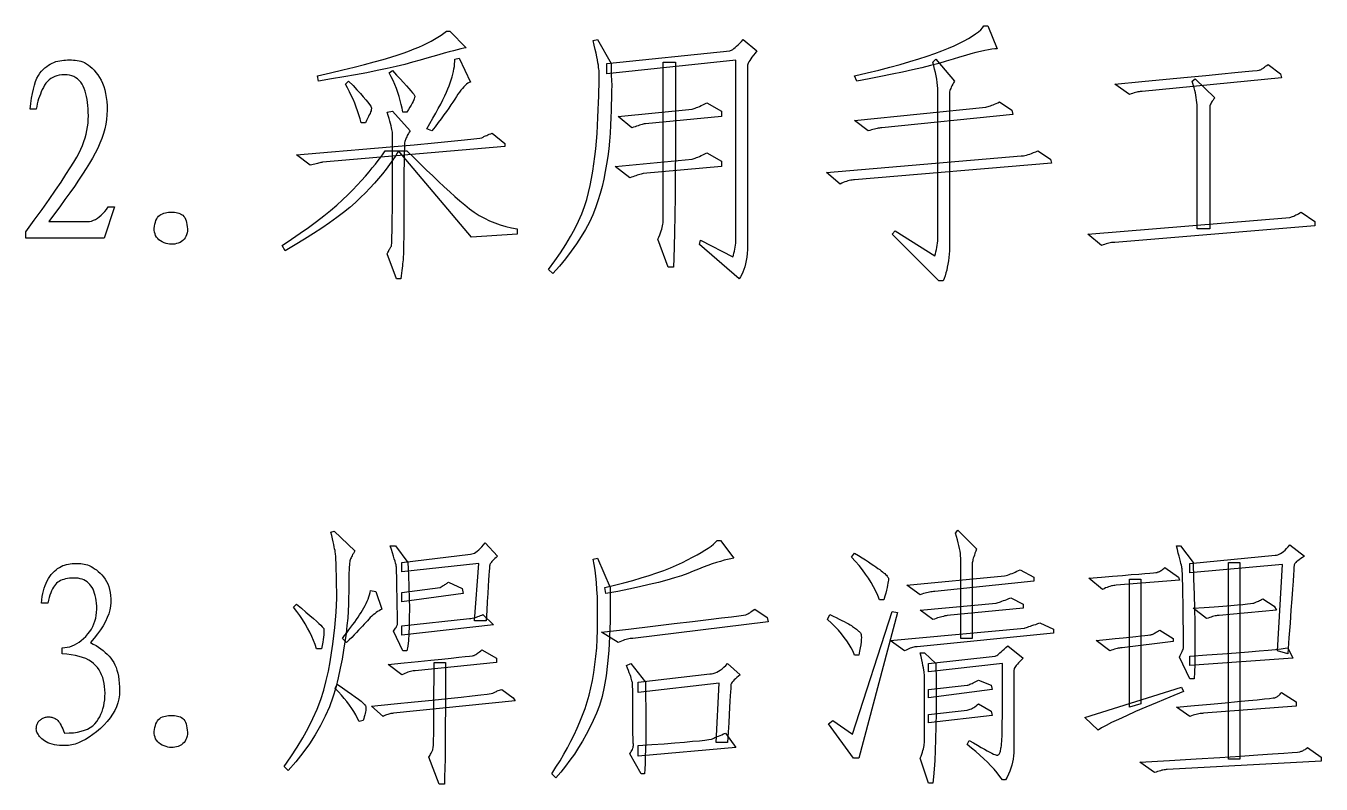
# Model space of a CAD drawing. Extents: x 0 to 420, y 0 to 297.
# Drawn here: x 239.01 to 260.88, y 119.29 to 132.1 of the extents above; entities that cross this region are included whole.
import ezdxf

# ---------------------------------------------------------------- set-up
doc = ezdxf.new("R2010")
doc.units = 0

msp = doc.modelspace()

# ---------------------------------------------------------------- linework, layer by layer
at = {"color": 7, "lineweight": 25}
for points in [[(254.585, 131.718), (254.683, 131.761), (254.772, 131.803), (254.853, 131.844), (254.926, 131.884), (254.99, 131.922), (255.045, 131.96), (255.092, 131.996), (255.131, 132.03), (255.161, 132.064), (255.183, 132.096), (255.253, 132.096), (255.412, 131.709), (255.369, 131.708), (255.32, 131.702), (255.263, 131.693), (255.199, 131.681), (255.128, 131.665), (255.05, 131.646), (254.964, 131.623), (254.872, 131.597), (254.772, 131.567), (254.665, 131.533), (254.549, 131.498), (254.422, 131.462), (254.286, 131.426), (254.139, 131.39), (253.981, 131.353), (253.813, 131.316), (253.635, 131.279), (253.447, 131.241), (253.248, 131.203), (253.039, 131.164), (253.003, 131.252), (253.212, 131.301), (253.41, 131.35), (253.596, 131.398), (253.771, 131.445), (253.935, 131.492), (254.088, 131.538), (254.229, 131.584), (254.359, 131.629), (254.478, 131.674)], [(246.447, 131.727), (246.404, 131.718), (246.354, 131.707), (246.295, 131.693), (246.229, 131.676), (246.155, 131.657), (246.072, 131.634), (245.982, 131.609), (245.884, 131.581), (245.778, 131.55), (245.665, 131.516), (245.541, 131.481), (245.408, 131.446), (245.263, 131.41), (245.108, 131.375), (244.942, 131.34), (244.765, 131.305), (244.577, 131.27), (244.379, 131.235), (244.17, 131.199), (243.951, 131.164), (243.933, 131.252), (244.154, 131.304), (244.361, 131.353), (244.553, 131.401), (244.73, 131.446), (244.893, 131.49), (245.042, 131.531), (245.175, 131.57), (245.294, 131.607), (245.399, 131.641), (245.489, 131.674), (245.569, 131.706), (245.646, 131.738), (245.718, 131.771), (245.787, 131.803), (245.851, 131.837), (245.912, 131.87), (245.968, 131.904), (246.02, 131.938), (246.069, 131.973), (246.113, 132.008), (246.166, 132.008)], [(248.899, 131.173), (248.9, 131.151), (248.901, 131.118), (248.901, 131.072), (248.9, 131.014), (248.899, 130.945), (248.897, 130.863), (248.894, 130.77), (248.89, 130.664), (248.886, 130.547), (248.881, 130.417), (248.874, 130.283), (248.864, 130.15), (248.851, 130.018), (248.835, 129.889), (248.815, 129.76), (248.793, 129.634), (248.767, 129.509), (248.738, 129.385), (248.706, 129.263), (248.67, 129.143), (248.63, 129.023), (248.581, 128.902), (248.524, 128.781), (248.459, 128.659), (248.387, 128.536), (248.307, 128.413), (248.218, 128.289), (248.122, 128.164), (248.018, 128.039), (247.906, 127.912), (247.835, 127.983), (247.94, 128.125), (248.037, 128.265), (248.125, 128.402), (248.205, 128.537), (248.277, 128.668), (248.341, 128.797), (248.396, 128.923), (248.443, 129.046), (248.482, 129.166), (248.512, 129.283), (248.538, 129.401), (248.561, 129.52), (248.582, 129.641), (248.601, 129.764), (248.618, 129.89), (248.632, 130.018), (248.645, 130.147), (248.656, 130.279), (248.664, 130.413), (248.67, 130.549), (248.675, 130.68), (248.68, 130.8), (248.683, 130.908), (248.686, 131.005), (248.688, 131.09), (248.689, 131.163), (248.69, 131.225), (248.69, 131.275), (248.689, 131.313), (248.688, 131.34), (248.685, 131.364), (248.681, 131.394), (248.676, 131.43), (248.668, 131.472), (248.659, 131.52), (248.649, 131.574), (248.637, 131.634), (248.623, 131.7), (248.608, 131.772), (248.591, 131.85), (248.662, 131.867), (248.89, 131.463), (248.89, 131.422), (248.89, 131.384), (248.891, 131.348), (248.892, 131.316), (248.892, 131.285), (248.893, 131.258), (248.894, 131.232), (248.896, 131.21), (248.897, 131.19)], [(250.947, 128.194), (250.957, 128.225), (250.966, 128.258), (250.974, 128.29), (250.981, 128.323), (250.986, 128.356), (250.991, 128.39), (250.995, 128.424), (250.997, 128.458), (250.999, 128.493), (251, 128.528), (251, 131.516), (248.82, 131.287), (248.82, 131.463), (250.894, 131.674), (250.909, 131.679), (250.926, 131.687), (250.944, 131.699), (250.964, 131.713), (250.986, 131.731), (251.01, 131.752), (251.036, 131.776), (251.063, 131.803), (251.092, 131.834), (251.123, 131.867), (251.351, 131.674), (251.321, 131.637), (251.294, 131.602), (251.27, 131.57), (251.25, 131.541), (251.232, 131.514), (251.218, 131.49), (251.207, 131.468), (251.199, 131.449), (251.194, 131.433), (251.193, 131.419), (251.193, 131.377), (251.193, 131.275), (251.193, 131.114), (251.193, 130.893), (251.193, 130.613), (251.193, 130.273), (251.193, 129.873), (251.193, 129.414), (251.193, 128.895), (251.193, 128.317), (251.188, 128.252), (251.182, 128.19), (251.173, 128.132), (251.162, 128.078), (251.149, 128.027), (251.134, 127.979), (251.117, 127.935), (251.097, 127.895), (251.076, 127.858), (251.052, 127.824), (250.384, 128.405), (250.402, 128.475)], [(239.398, 128.791), (240.083, 128.791), (240.118, 128.8), (240.152, 128.812), (240.186, 128.828), (240.218, 128.848), (240.25, 128.87), (240.282, 128.897), (240.312, 128.927), (240.342, 128.96), (240.371, 128.997), (240.4, 129.037), (240.505, 129.037), (240.33, 128.51), (239.011, 128.51), (239.011, 128.616), (239.153, 128.812), (239.283, 128.995), (239.402, 129.164), (239.509, 129.319), (239.604, 129.459), (239.688, 129.586), (239.761, 129.698), (239.821, 129.797), (239.87, 129.881), (239.908, 129.951), (239.938, 130.015), (239.965, 130.078), (239.988, 130.141), (240.009, 130.203), (240.026, 130.266), (240.041, 130.328), (240.052, 130.39), (240.06, 130.452), (240.064, 130.514), (240.066, 130.575), (240.065, 130.636), (240.062, 130.694), (240.058, 130.75), (240.052, 130.803), (240.044, 130.855), (240.034, 130.903), (240.023, 130.95), (240.01, 130.995), (239.995, 131.037), (239.978, 131.076), (239.959, 131.113), (239.937, 131.146), (239.913, 131.175), (239.885, 131.2), (239.855, 131.221), (239.822, 131.239), (239.786, 131.252), (239.747, 131.262), (239.706, 131.268), (239.662, 131.27), (239.617, 131.268), (239.575, 131.263), (239.536, 131.254), (239.498, 131.242), (239.464, 131.226), (239.432, 131.207), (239.402, 131.184), (239.375, 131.157), (239.35, 131.127), (239.328, 131.094), (239.307, 131.058), (239.288, 131.022), (239.271, 130.984), (239.255, 130.945), (239.24, 130.905), (239.226, 130.864), (239.214, 130.822), (239.204, 130.779), (239.195, 130.735), (239.187, 130.69), (239.082, 130.69), (239.093, 130.785), (239.106, 130.873), (239.121, 130.954), (239.138, 131.029), (239.156, 131.096), (239.176, 131.157), (239.198, 131.211), (239.222, 131.258), (239.248, 131.298), (239.275, 131.331), (239.303, 131.36), (239.332, 131.386), (239.362, 131.41), (239.392, 131.431), (239.422, 131.45), (239.453, 131.466), (239.485, 131.48), (239.517, 131.492), (239.549, 131.501), (239.583, 131.507), (239.616, 131.512), (239.649, 131.516), (239.682, 131.518), (239.715, 131.52), (239.747, 131.52), (239.78, 131.52), (239.812, 131.518), (239.844, 131.516), (239.876, 131.512), (239.908, 131.507), (239.939, 131.5), (239.971, 131.489), (240.003, 131.475), (240.034, 131.456), (240.066, 131.435), (240.098, 131.409), (240.129, 131.38), (240.161, 131.347), (240.192, 131.31), (240.224, 131.27), (240.254, 131.226), (240.281, 131.178), (240.305, 131.127), (240.325, 131.073), (240.343, 131.015), (240.357, 130.953), (240.368, 130.888), (240.376, 130.82), (240.381, 130.748), (240.382, 130.672), (240.38, 130.594), (240.372, 130.516), (240.36, 130.437), (240.343, 130.357), (240.321, 130.277), (240.294, 130.195), (240.262, 130.114), (240.225, 130.031), (240.183, 129.948), (240.136, 129.864), (240.085, 129.777), (240.028, 129.686), (239.966, 129.59), (239.9, 129.489), (239.829, 129.385), (239.752, 129.275), (239.671, 129.161), (239.585, 129.042), (239.494, 128.919)], [(246.28, 130.901), (246.252, 130.857), (246.221, 130.81), (246.187, 130.76), (246.15, 130.707), (246.111, 130.65), (246.068, 130.591), (246.022, 130.528), (245.973, 130.462), (245.921, 130.393), (245.867, 130.321), (245.779, 130.356), (245.833, 130.448), (245.884, 130.537), (245.931, 130.621), (245.974, 130.7), (246.014, 130.775), (246.05, 130.846), (246.082, 130.913), (246.111, 130.974), (246.136, 131.032), (246.157, 131.085), (246.175, 131.136), (246.192, 131.185), (246.206, 131.233), (246.219, 131.279), (246.229, 131.325), (246.238, 131.369), (246.245, 131.412), (246.25, 131.454), (246.252, 131.494), (246.253, 131.533), (246.324, 131.551), (246.517, 131.147), (246.496, 131.138), (246.474, 131.126), (246.451, 131.11), (246.428, 131.091), (246.405, 131.068), (246.381, 131.041), (246.357, 131.011), (246.331, 130.978), (246.306, 130.941)], [(249.98, 131.481), (249.98, 130.943), (249.979, 130.448), (249.977, 129.995), (249.974, 129.585), (249.971, 129.218), (249.967, 128.893), (249.963, 128.61), (249.957, 128.37), (249.952, 128.173), (249.945, 128.018), (249.857, 128.018), (249.681, 128.492), (249.698, 128.53), (249.713, 128.566), (249.726, 128.601), (249.737, 128.633), (249.747, 128.664), (249.755, 128.693), (249.761, 128.72), (249.766, 128.746), (249.768, 128.769), (249.769, 128.791), (249.769, 128.837), (249.769, 128.933), (249.769, 129.078), (249.769, 129.272), (249.769, 129.516), (249.769, 129.81), (249.769, 130.153), (249.769, 130.546), (249.769, 130.989), (249.769, 131.481)], [(254.357, 128.211), (254.367, 128.247), (254.376, 128.282), (254.384, 128.318), (254.391, 128.355), (254.396, 128.391), (254.401, 128.428), (254.405, 128.466), (254.408, 128.504), (254.409, 128.542), (254.41, 128.58), (254.41, 130.936), (254.409, 130.986), (254.406, 131.036), (254.402, 131.088), (254.396, 131.141), (254.388, 131.195), (254.378, 131.25), (254.367, 131.306), (254.353, 131.363), (254.338, 131.422), (254.322, 131.481), (254.375, 131.533), (254.691, 131.164), (254.674, 131.137), (254.659, 131.111), (254.646, 131.086), (254.635, 131.063), (254.625, 131.041), (254.617, 131.021), (254.611, 131.002), (254.607, 130.984), (254.604, 130.968), (254.603, 130.953), (254.603, 130.914), (254.603, 130.825), (254.603, 130.685), (254.603, 130.495), (254.603, 130.255), (254.603, 129.964), (254.603, 129.623), (254.603, 129.232), (254.603, 128.791), (254.603, 128.299), (254.599, 128.24), (254.593, 128.183), (254.586, 128.128), (254.578, 128.074), (254.568, 128.022), (254.557, 127.972), (254.544, 127.924), (254.53, 127.877), (254.514, 127.832), (254.498, 127.789), (254.427, 127.789), (253.636, 128.58), (253.689, 128.633)], [(257.398, 131.112), (257.853, 131.155), (258.26, 131.194), (258.621, 131.229), (258.935, 131.259), (259.202, 131.285), (259.422, 131.307), (259.595, 131.324), (259.721, 131.337), (259.8, 131.345), (259.833, 131.349), (259.842, 131.351), (259.853, 131.356), (259.864, 131.361), (259.878, 131.369), (259.892, 131.377), (259.907, 131.388), (259.924, 131.4), (259.942, 131.414), (259.961, 131.429), (259.982, 131.446), (260.193, 131.287), (260.21, 131.217), (257.855, 130.989), (257.84, 130.988), (257.824, 130.986), (257.806, 130.984), (257.787, 130.98), (257.767, 130.975), (257.745, 130.97), (257.722, 130.963), (257.697, 130.955), (257.671, 130.946), (257.644, 130.936)], [(245.445, 130.637), (245.375, 130.637), (245.363, 130.704), (245.348, 130.771), (245.332, 130.837), (245.313, 130.904), (245.291, 130.971), (245.267, 131.038), (245.24, 131.105), (245.211, 131.171), (245.18, 131.238), (245.146, 131.305), (245.199, 131.34), (245.269, 131.266), (245.332, 131.199), (245.388, 131.139), (245.436, 131.086), (245.478, 131.039), (245.512, 130.999), (245.539, 130.967), (245.559, 130.941), (245.571, 130.922), (245.577, 130.909), (245.577, 130.899), (245.574, 130.884), (245.568, 130.866), (245.56, 130.845), (245.548, 130.819), (245.533, 130.79), (245.516, 130.757), (245.495, 130.721), (245.471, 130.681)], [(244.742, 130.461), (244.671, 130.461), (244.653, 130.528), (244.633, 130.594), (244.611, 130.66), (244.587, 130.726), (244.562, 130.791), (244.534, 130.856), (244.505, 130.92), (244.475, 130.984), (244.442, 131.048), (244.408, 131.112), (244.46, 131.164), (244.534, 131.087), (244.6, 131.017), (244.658, 130.953), (244.708, 130.897), (244.75, 130.848), (244.785, 130.806), (244.812, 130.771), (244.832, 130.742), (244.843, 130.721), (244.847, 130.707), (244.846, 130.695), (244.843, 130.681), (244.838, 130.663), (244.83, 130.643), (244.821, 130.619), (244.809, 130.593), (244.795, 130.565), (244.78, 130.533), (244.762, 130.498)], [(258.787, 128.668), (258.787, 130.76), (258.783, 130.802), (258.777, 130.844), (258.771, 130.885), (258.764, 130.926), (258.756, 130.967), (258.747, 131.007), (258.736, 131.047), (258.725, 131.086), (258.712, 131.125), (258.699, 131.164), (258.751, 131.199), (259.085, 130.883), (259.069, 130.863), (259.054, 130.843), (259.041, 130.825), (259.029, 130.807), (259.02, 130.791), (259.012, 130.776), (259.005, 130.761), (259.001, 130.748), (258.998, 130.736), (258.998, 130.725), (258.998, 130.695), (258.998, 130.626), (258.998, 130.518), (258.998, 130.371), (258.998, 130.184), (258.998, 129.959), (258.998, 129.695), (258.998, 129.392), (258.998, 129.05), (258.998, 128.668)], [(249.013, 130.567), (250.261, 130.69), (250.276, 130.694), (250.294, 130.7), (250.313, 130.707), (250.334, 130.715), (250.358, 130.725), (250.384, 130.736), (250.411, 130.749), (250.441, 130.763), (250.473, 130.778), (250.507, 130.795), (250.753, 130.655), (250.753, 130.567), (249.47, 130.444), (249.452, 130.44), (249.433, 130.435), (249.413, 130.43), (249.391, 130.424), (249.369, 130.417), (249.346, 130.41), (249.321, 130.402), (249.296, 130.393), (249.269, 130.384), (249.242, 130.373)], [(255.658, 130.672), (255.675, 130.602), (253.46, 130.373), (253.442, 130.373), (253.423, 130.371), (253.403, 130.369), (253.382, 130.365), (253.359, 130.36), (253.336, 130.354), (253.312, 130.347), (253.286, 130.34), (253.26, 130.331), (253.232, 130.321), (253.003, 130.496), (255.218, 130.725), (255.236, 130.729), (255.256, 130.734), (255.276, 130.74), (255.297, 130.747), (255.319, 130.756), (255.343, 130.765), (255.367, 130.775), (255.393, 130.787), (255.419, 130.799), (255.447, 130.813)], [(245.111, 128.246), (245.121, 128.267), (245.131, 128.285), (245.139, 128.303), (245.147, 128.318), (245.155, 128.332), (245.161, 128.344), (245.167, 128.355), (245.173, 128.364), (245.177, 128.372), (245.181, 128.378), (245.184, 128.392), (245.187, 128.424), (245.19, 128.473), (245.192, 128.54), (245.194, 128.624), (245.196, 128.726), (245.197, 128.846), (245.198, 128.983), (245.199, 129.138), (245.199, 129.31), (245.199, 129.483), (245.199, 129.639), (245.199, 129.778), (245.199, 129.9), (245.199, 130.006), (245.199, 130.096), (245.199, 130.168), (245.199, 130.224), (245.199, 130.263), (245.199, 130.285), (245.198, 130.302), (245.195, 130.322), (245.191, 130.347), (245.185, 130.375), (245.177, 130.408), (245.167, 130.446), (245.156, 130.487), (245.142, 130.533), (245.128, 130.583), (245.111, 130.637), (245.199, 130.655), (245.498, 130.321), (245.484, 130.3), (245.472, 130.28), (245.46, 130.26), (245.45, 130.242), (245.44, 130.224), (245.432, 130.207), (245.425, 130.19), (245.419, 130.174), (245.414, 130.159), (245.41, 130.145), (245.406, 130.123), (245.403, 130.085), (245.401, 130.031), (245.398, 129.961), (245.396, 129.875), (245.395, 129.773), (245.394, 129.654), (245.393, 129.52), (245.392, 129.37), (245.392, 129.204), (245.392, 129.038), (245.392, 128.886), (245.391, 128.749), (245.391, 128.626), (245.39, 128.519), (245.389, 128.426), (245.388, 128.348), (245.386, 128.285), (245.385, 128.236), (245.383, 128.202), (245.381, 128.175), (245.379, 128.145), (245.376, 128.113), (245.372, 128.079), (245.368, 128.042), (245.363, 128.003), (245.358, 127.962), (245.352, 127.918), (245.346, 127.873), (245.339, 127.824), (245.269, 127.824)], [(243.582, 129.916), (244.17, 129.967), (244.697, 130.012), (245.163, 130.053), (245.567, 130.089), (245.911, 130.121), (246.193, 130.147), (246.414, 130.169), (246.574, 130.186), (246.673, 130.199), (246.71, 130.206), (246.719, 130.212), (246.729, 130.218), (246.741, 130.225), (246.755, 130.232), (246.772, 130.239), (246.791, 130.247), (246.811, 130.256), (246.834, 130.265), (246.859, 130.275), (246.886, 130.285), (247.097, 130.11), (247.097, 130.057), (244.021, 129.793), (244.006, 129.79), (243.99, 129.786), (243.972, 129.781), (243.953, 129.776), (243.933, 129.771), (243.911, 129.766), (243.888, 129.76), (243.863, 129.754), (243.837, 129.747), (243.81, 129.741)], [(244.663, 129.196), (244.576, 129.114), (244.479, 129.03), (244.374, 128.945), (244.26, 128.858), (244.137, 128.769), (244.006, 128.679), (243.865, 128.587), (243.715, 128.492), (243.556, 128.397), (243.388, 128.299), (243.335, 128.387), (243.493, 128.491), (243.642, 128.593), (243.783, 128.693), (243.915, 128.791), (244.039, 128.886), (244.154, 128.979), (244.261, 129.069), (244.359, 129.158), (244.449, 129.244), (244.531, 129.327), (244.606, 129.408), (244.676, 129.486), (244.742, 129.56), (244.804, 129.631), (244.86, 129.699), (244.913, 129.763), (244.96, 129.824), (245.003, 129.881), (245.042, 129.936), (245.076, 129.987), (245.304, 129.987), (245.257, 129.909), (245.205, 129.831), (245.15, 129.753), (245.092, 129.674), (245.03, 129.595), (244.964, 129.516), (244.894, 129.437), (244.82, 129.357), (244.743, 129.276)], [(246.535, 128.528), (245.304, 129.987), (245.445, 129.987), (245.559, 129.873), (245.669, 129.764), (245.776, 129.661), (245.879, 129.562), (245.979, 129.468), (246.074, 129.379), (246.166, 129.295), (246.255, 129.216), (246.339, 129.142), (246.42, 129.073), (246.5, 129.008), (246.582, 128.949), (246.666, 128.896), (246.752, 128.848), (246.84, 128.804), (246.93, 128.767), (247.021, 128.734), (247.115, 128.707), (247.211, 128.685), (247.308, 128.668), (247.308, 128.58)], [(248.96, 129.723), (250.261, 129.846), (250.276, 129.85), (250.294, 129.856), (250.313, 129.863), (250.334, 129.871), (250.358, 129.881), (250.384, 129.892), (250.411, 129.905), (250.441, 129.919), (250.473, 129.935), (250.507, 129.951), (250.753, 129.811), (250.753, 129.723), (249.435, 129.6), (249.417, 129.596), (249.398, 129.591), (249.378, 129.586), (249.356, 129.58), (249.334, 129.574), (249.311, 129.566), (249.286, 129.558), (249.261, 129.549), (249.234, 129.54), (249.207, 129.53)], [(252.529, 129.617), (255.816, 129.899), (255.835, 129.9), (255.855, 129.902), (255.878, 129.907), (255.903, 129.913), (255.93, 129.921), (255.959, 129.93), (255.991, 129.942), (256.024, 129.955), (256.06, 129.97), (256.097, 129.987), (256.308, 129.846), (256.326, 129.776), (253.003, 129.494), (252.982, 129.494), (252.96, 129.492), (252.937, 129.488), (252.913, 129.483), (252.889, 129.477), (252.864, 129.469), (252.839, 129.46), (252.812, 129.449), (252.785, 129.437), (252.757, 129.424)], [(241.613, 128.44), (241.584, 128.427), (241.556, 128.418), (241.527, 128.411), (241.497, 128.407), (241.468, 128.407), (241.438, 128.409), (241.407, 128.415), (241.377, 128.423), (241.345, 128.434), (241.314, 128.449), (241.284, 128.465), (241.258, 128.484), (241.236, 128.505), (241.217, 128.529), (241.202, 128.554), (241.191, 128.581), (241.183, 128.611), (241.179, 128.643), (241.179, 128.676), (241.182, 128.712), (241.188, 128.748), (241.197, 128.78), (241.207, 128.809), (241.22, 128.836), (241.235, 128.859), (241.252, 128.88), (241.271, 128.897), (241.292, 128.912), (241.315, 128.923), (241.34, 128.932), (241.367, 128.938), (241.393, 128.943), (241.419, 128.947), (241.444, 128.949), (241.47, 128.949), (241.495, 128.949), (241.521, 128.947), (241.546, 128.943), (241.571, 128.938), (241.595, 128.932), (241.619, 128.923), (241.64, 128.912), (241.66, 128.897), (241.677, 128.878), (241.692, 128.857), (241.705, 128.833), (241.716, 128.805), (241.725, 128.774), (241.731, 128.74), (241.736, 128.703), (241.738, 128.666), (241.737, 128.631), (241.732, 128.598), (241.725, 128.568), (241.714, 128.541), (241.7, 128.516), (241.683, 128.493), (241.663, 128.473), (241.639, 128.455)], [(260.773, 128.721), (257.398, 128.44), (257.38, 128.439), (257.361, 128.438), (257.34, 128.435), (257.319, 128.431), (257.297, 128.427), (257.273, 128.421), (257.249, 128.414), (257.224, 128.406), (257.197, 128.397), (257.169, 128.387), (256.941, 128.58), (260.351, 128.862), (260.366, 128.866), (260.381, 128.871), (260.398, 128.877), (260.416, 128.884), (260.435, 128.892), (260.454, 128.902), (260.475, 128.912), (260.497, 128.923), (260.52, 128.936), (260.544, 128.949), (260.773, 128.791)], [(244.118, 121.197), (244.146, 121.354), (244.171, 121.506), (244.193, 121.654), (244.212, 121.796), (244.228, 121.933), (244.24, 122.065), (244.249, 122.191), (244.255, 122.313), (244.258, 122.43), (244.258, 122.541), (244.257, 122.646), (244.255, 122.741), (244.253, 122.826), (244.251, 122.903), (244.25, 122.97), (244.248, 123.028), (244.246, 123.076), (244.244, 123.115), (244.242, 123.145), (244.241, 123.165), (244.238, 123.183), (244.235, 123.206), (244.23, 123.233), (244.224, 123.264), (244.217, 123.299), (244.208, 123.339), (244.198, 123.384), (244.187, 123.433), (244.175, 123.486), (244.162, 123.543), (244.214, 123.561), (244.566, 123.227), (244.552, 123.206), (244.54, 123.186), (244.528, 123.166), (244.518, 123.147), (244.509, 123.128), (244.501, 123.11), (244.493, 123.092), (244.487, 123.075), (244.482, 123.058), (244.478, 123.042), (244.475, 123.022), (244.472, 122.993), (244.469, 122.954), (244.467, 122.907), (244.465, 122.851), (244.463, 122.786), (244.462, 122.712), (244.461, 122.629), (244.461, 122.537), (244.46, 122.436), (244.459, 122.327), (244.453, 122.213), (244.445, 122.093), (244.432, 121.966), (244.417, 121.834), (244.397, 121.695), (244.374, 121.551), (244.348, 121.401), (244.318, 121.245), (244.285, 121.082), (244.245, 120.918), (244.195, 120.755), (244.135, 120.595), (244.065, 120.435), (243.986, 120.278), (243.897, 120.123), (243.797, 119.969), (243.688, 119.817), (243.57, 119.666), (243.441, 119.518), (243.371, 119.588), (243.486, 119.75), (243.592, 119.911), (243.689, 120.073), (243.777, 120.234), (243.856, 120.395), (243.926, 120.555), (243.988, 120.716), (244.04, 120.876), (244.083, 121.037)], [(254.99, 121.75), (254.796, 121.75), (254.796, 123.069), (254.796, 123.105), (254.793, 123.143), (254.788, 123.184), (254.782, 123.226), (254.774, 123.271), (254.765, 123.318), (254.753, 123.366), (254.74, 123.417), (254.725, 123.47), (254.708, 123.526), (254.744, 123.578), (255.06, 123.262), (255.047, 123.225), (255.035, 123.19), (255.024, 123.159), (255.015, 123.13), (255.007, 123.104), (255.001, 123.081), (254.996, 123.06), (254.993, 123.043), (254.99, 123.028), (254.99, 123.016), (254.99, 122.994), (254.99, 122.948), (254.99, 122.88), (254.99, 122.788), (254.99, 122.673), (254.99, 122.535), (254.99, 122.374), (254.99, 122.189), (254.99, 121.981)], [(245.357, 123.033), (246.517, 123.174), (246.539, 123.176), (246.561, 123.182), (246.584, 123.192), (246.607, 123.205), (246.631, 123.222), (246.656, 123.244), (246.682, 123.269), (246.708, 123.298), (246.735, 123.331), (246.763, 123.367), (246.974, 123.139), (246.951, 123.118), (246.929, 123.099), (246.911, 123.081), (246.894, 123.064), (246.88, 123.049), (246.868, 123.035), (246.858, 123.021), (246.85, 123.01), (246.845, 122.999), (246.842, 122.99), (246.84, 122.972), (246.837, 122.938), (246.833, 122.886), (246.828, 122.818), (246.823, 122.732), (246.816, 122.63), (246.808, 122.51), (246.8, 122.374), (246.791, 122.22), (246.781, 122.049), (246.587, 122.049), (246.658, 123.016), (245.357, 122.875)], [(250.964, 123.104), (250.913, 123.095), (250.858, 123.084), (250.799, 123.069), (250.737, 123.052), (250.67, 123.031), (250.599, 123.008), (250.525, 122.981), (250.447, 122.952), (250.365, 122.919), (250.279, 122.884), (250.185, 122.847), (250.079, 122.81), (249.961, 122.773), (249.832, 122.735), (249.69, 122.697), (249.536, 122.659), (249.371, 122.621), (249.193, 122.583), (249.004, 122.545), (248.802, 122.506), (248.785, 122.612), (248.95, 122.651), (249.107, 122.69), (249.257, 122.731), (249.399, 122.772), (249.534, 122.814), (249.661, 122.856), (249.781, 122.9), (249.893, 122.943), (249.997, 122.988), (250.094, 123.033), (250.184, 123.078), (250.267, 123.121), (250.343, 123.163), (250.412, 123.202), (250.474, 123.24), (250.53, 123.276), (250.578, 123.31), (250.62, 123.343), (250.655, 123.374), (250.683, 123.403), (250.736, 123.403)], [(260.597, 123.139), (260.564, 123.118), (260.534, 123.099), (260.508, 123.08), (260.485, 123.063), (260.465, 123.047), (260.45, 123.031), (260.437, 123.017), (260.428, 123.004), (260.423, 122.992), (260.421, 122.981), (260.42, 122.956), (260.417, 122.904), (260.412, 122.824), (260.405, 122.716), (260.395, 122.581), (260.383, 122.418), (260.37, 122.226), (260.354, 122.008), (260.336, 121.761), (260.316, 121.487), (260.14, 121.539), (260.228, 122.998), (258.664, 122.858), (258.664, 123.016), (260.105, 123.157), (260.126, 123.158), (260.149, 123.164), (260.171, 123.172), (260.195, 123.185), (260.219, 123.2), (260.244, 123.22), (260.27, 123.243), (260.296, 123.269), (260.323, 123.299), (260.351, 123.332)], [(245.269, 122.946), (245.268, 122.956), (245.265, 122.972), (245.26, 122.994), (245.252, 123.022), (245.243, 123.055), (245.231, 123.095), (245.217, 123.141), (245.202, 123.193), (245.184, 123.251), (245.164, 123.315), (245.251, 123.315), (245.462, 123.033), (245.472, 122.816), (245.479, 122.614), (245.483, 122.427), (245.485, 122.254), (245.484, 122.097), (245.481, 121.956), (245.476, 121.829), (245.468, 121.717), (245.458, 121.621), (245.445, 121.539), (245.375, 121.539), (245.216, 121.873), (245.23, 121.89), (245.242, 121.907), (245.252, 121.922), (245.261, 121.937), (245.269, 121.95), (245.275, 121.963), (245.28, 121.975), (245.284, 121.986), (245.286, 121.996), (245.287, 122.005), (245.287, 122.018), (245.286, 122.038), (245.286, 122.066), (245.285, 122.102), (245.284, 122.146), (245.283, 122.197), (245.282, 122.256), (245.281, 122.323), (245.279, 122.397), (245.278, 122.48), (245.276, 122.562), (245.275, 122.636), (245.273, 122.703), (245.272, 122.761), (245.271, 122.812), (245.27, 122.854), (245.27, 122.889), (245.269, 122.916), (245.269, 122.935)], [(253.452, 122.893), (253.473, 122.876), (253.493, 122.859), (253.511, 122.844), (253.526, 122.83), (253.54, 122.816), (253.551, 122.803), (253.56, 122.791), (253.567, 122.78), (253.572, 122.77), (253.575, 122.761), (253.576, 122.75), (253.574, 122.733), (253.571, 122.71), (253.566, 122.682), (253.559, 122.649), (253.55, 122.61), (253.54, 122.566), (253.527, 122.516), (253.512, 122.461), (253.496, 122.401), (253.425, 122.401), (253.395, 122.474), (253.361, 122.548), (253.324, 122.621), (253.282, 122.693), (253.236, 122.765), (253.187, 122.837), (253.134, 122.909), (253.077, 122.98), (253.016, 123.051), (252.951, 123.121), (253.003, 123.192), (253.068, 123.151), (253.128, 123.112), (253.184, 123.076), (253.235, 123.043), (253.282, 123.012), (253.325, 122.983), (253.363, 122.957), (253.397, 122.933), (253.427, 122.912)], [(258.505, 123.315), (258.716, 123.033), (258.726, 122.754), (258.734, 122.493), (258.74, 122.251), (258.744, 122.027), (258.747, 121.821), (258.748, 121.633), (258.747, 121.463), (258.744, 121.312), (258.74, 121.179), (258.734, 121.065), (258.664, 121.065), (258.488, 121.434), (258.501, 121.461), (258.513, 121.486), (258.524, 121.508), (258.533, 121.528), (258.541, 121.546), (258.547, 121.561), (258.552, 121.575), (258.555, 121.586), (258.557, 121.594), (258.558, 121.601), (258.558, 121.612), (258.558, 121.635), (258.557, 121.67), (258.557, 121.718), (258.556, 121.777), (258.555, 121.848), (258.554, 121.931), (258.552, 122.026), (258.551, 122.132), (258.549, 122.251), (258.548, 122.37), (258.546, 122.478), (258.544, 122.574), (258.542, 122.659), (258.541, 122.732), (258.539, 122.794), (258.537, 122.845), (258.535, 122.884), (258.534, 122.912), (258.532, 122.928), (258.529, 122.941), (258.525, 122.96), (258.519, 122.985), (258.512, 123.015), (258.503, 123.051), (258.493, 123.093), (258.481, 123.14), (258.467, 123.192), (258.452, 123.251), (258.435, 123.315)], [(239.275, 122.348), (239.279, 122.403), (239.286, 122.456), (239.295, 122.506), (239.306, 122.555), (239.319, 122.601), (239.334, 122.644), (239.351, 122.686), (239.371, 122.725), (239.392, 122.762), (239.416, 122.796), (239.44, 122.828), (239.466, 122.858), (239.493, 122.885), (239.52, 122.909), (239.547, 122.93), (239.576, 122.949), (239.605, 122.965), (239.635, 122.979), (239.665, 122.99), (239.697, 122.998), (239.728, 123.005), (239.759, 123.01), (239.79, 123.014), (239.821, 123.017), (239.851, 123.018), (239.88, 123.018), (239.91, 123.017), (239.939, 123.015), (239.967, 123.012), (239.996, 123.007), (240.024, 123.001), (240.053, 122.991), (240.082, 122.979), (240.111, 122.965), (240.141, 122.948), (240.171, 122.928), (240.201, 122.906), (240.232, 122.881), (240.263, 122.853), (240.294, 122.823), (240.324, 122.789), (240.351, 122.753), (240.374, 122.714), (240.394, 122.672), (240.411, 122.627), (240.424, 122.579), (240.434, 122.528), (240.441, 122.474), (240.444, 122.417), (240.444, 122.357), (240.439, 122.295), (240.427, 122.231), (240.409, 122.167), (240.385, 122.101), (240.354, 122.034), (240.316, 121.965), (240.272, 121.896), (240.222, 121.825), (240.165, 121.753), (240.101, 121.68), (240.149, 121.655), (240.195, 121.629), (240.238, 121.601), (240.278, 121.573), (240.316, 121.544), (240.352, 121.513), (240.385, 121.482), (240.416, 121.449), (240.444, 121.416), (240.47, 121.381), (240.494, 121.344), (240.515, 121.304), (240.533, 121.261), (240.549, 121.214), (240.562, 121.164), (240.574, 121.11), (240.582, 121.053), (240.588, 120.993), (240.592, 120.929), (240.593, 120.863), (240.59, 120.795), (240.58, 120.728), (240.564, 120.662), (240.541, 120.597), (240.512, 120.533), (240.476, 120.47), (240.434, 120.409), (240.385, 120.348), (240.33, 120.288), (240.268, 120.23), (240.204, 120.175), (240.14, 120.125), (240.078, 120.082), (240.018, 120.044), (239.958, 120.012), (239.9, 119.986), (239.843, 119.966), (239.787, 119.951), (239.733, 119.943), (239.679, 119.94), (239.628, 119.941), (239.58, 119.944), (239.534, 119.948), (239.492, 119.955), (239.453, 119.964), (239.417, 119.975), (239.383, 119.987), (239.353, 120.002), (239.326, 120.018), (239.301, 120.036), (239.28, 120.056), (239.26, 120.075), (239.243, 120.094), (239.228, 120.112), (239.216, 120.131), (239.205, 120.149), (239.197, 120.167), (239.192, 120.185), (239.188, 120.203), (239.187, 120.221), (239.188, 120.238), (239.189, 120.255), (239.192, 120.271), (239.195, 120.286), (239.2, 120.3), (239.206, 120.314), (239.213, 120.327), (239.221, 120.339), (239.23, 120.351), (239.24, 120.362), (239.251, 120.372), (239.262, 120.381), (239.274, 120.389), (239.286, 120.397), (239.299, 120.403), (239.313, 120.409), (239.326, 120.414), (239.341, 120.418), (239.356, 120.421), (239.372, 120.423), (239.387, 120.424), (239.403, 120.425), (239.418, 120.424), (239.433, 120.422), (239.448, 120.419), (239.463, 120.415), (239.478, 120.41), (239.493, 120.403), (239.507, 120.396), (239.521, 120.388), (239.535, 120.378), (239.549, 120.364), (239.563, 120.348), (239.577, 120.329), (239.591, 120.307), (239.605, 120.281), (239.619, 120.253), (239.633, 120.222), (239.648, 120.188), (239.662, 120.151), (239.74, 120.153), (239.813, 120.158), (239.88, 120.168), (239.943, 120.182), (240, 120.199), (240.052, 120.22), (240.098, 120.245), (240.14, 120.274), (240.176, 120.307), (240.207, 120.344), (240.233, 120.384), (240.257, 120.425), (240.278, 120.469), (240.297, 120.514), (240.312, 120.562), (240.325, 120.611), (240.335, 120.662), (240.342, 120.715), (240.346, 120.77), (240.347, 120.827), (240.346, 120.884), (240.341, 120.939), (240.333, 120.991), (240.322, 121.041), (240.308, 121.089), (240.29, 121.134), (240.27, 121.177), (240.246, 121.218), (240.219, 121.257), (240.189, 121.293), (240.155, 121.327), (240.116, 121.357), (240.072, 121.384), (240.023, 121.409), (239.969, 121.429), (239.911, 121.447), (239.847, 121.462), (239.778, 121.473), (239.705, 121.482), (239.626, 121.487), (239.626, 121.592), (239.668, 121.594), (239.71, 121.6), (239.751, 121.609), (239.791, 121.623), (239.831, 121.64), (239.87, 121.662), (239.909, 121.687), (239.947, 121.716), (239.985, 121.749), (240.022, 121.785), (240.057, 121.825), (240.088, 121.866), (240.116, 121.908), (240.14, 121.951), (240.16, 121.996), (240.177, 122.043), (240.19, 122.091), (240.199, 122.14), (240.205, 122.19), (240.207, 122.242), (240.206, 122.294), (240.203, 122.343), (240.198, 122.389), (240.191, 122.432), (240.182, 122.473), (240.172, 122.511), (240.159, 122.547), (240.145, 122.58), (240.128, 122.61), (240.11, 122.638), (240.09, 122.663), (240.067, 122.685), (240.043, 122.705), (240.017, 122.722), (239.989, 122.737), (239.959, 122.749), (239.927, 122.758), (239.893, 122.765), (239.858, 122.768), (239.82, 122.77), (239.782, 122.769), (239.746, 122.766), (239.713, 122.762), (239.681, 122.756), (239.651, 122.748), (239.623, 122.738), (239.596, 122.727), (239.572, 122.714), (239.55, 122.699), (239.53, 122.682), (239.511, 122.663), (239.493, 122.64), (239.476, 122.615), (239.459, 122.586), (239.444, 122.554), (239.43, 122.519), (239.416, 122.481), (239.403, 122.44), (239.391, 122.396), (239.38, 122.348)], [(248.644, 120.485), (248.59, 120.363), (248.532, 120.244), (248.472, 120.128), (248.408, 120.015), (248.341, 119.905), (248.271, 119.797), (248.197, 119.692), (248.121, 119.59), (248.041, 119.491), (247.958, 119.395), (247.888, 119.465), (247.96, 119.574), (248.029, 119.683), (248.094, 119.793), (248.155, 119.902), (248.213, 120.012), (248.268, 120.122), (248.319, 120.232), (248.366, 120.343), (248.41, 120.453), (248.451, 120.564), (248.488, 120.677), (248.521, 120.794), (248.551, 120.916), (248.577, 121.042), (248.6, 121.172), (248.619, 121.307), (248.635, 121.447), (248.648, 121.59), (248.656, 121.738), (248.662, 121.891), (248.664, 122.042), (248.664, 122.186), (248.663, 122.323), (248.659, 122.453), (248.653, 122.576), (248.645, 122.692), (248.635, 122.801), (248.622, 122.903), (248.608, 122.998), (248.591, 123.086), (248.662, 123.104), (248.873, 122.612), (248.877, 122.318), (248.875, 122.043), (248.867, 121.785), (248.853, 121.546), (248.833, 121.324), (248.807, 121.12), (248.775, 120.934), (248.738, 120.767), (248.694, 120.617)], [(256.027, 122.787), (256.027, 122.717), (254.357, 122.541), (254.335, 122.541), (254.313, 122.539), (254.29, 122.537), (254.267, 122.533), (254.243, 122.528), (254.218, 122.522), (254.192, 122.515), (254.166, 122.508), (254.139, 122.499), (254.111, 122.489), (253.882, 122.647), (255.535, 122.805), (255.559, 122.812), (255.585, 122.82), (255.61, 122.829), (255.636, 122.839), (255.662, 122.849), (255.689, 122.86), (255.716, 122.871), (255.743, 122.884), (255.77, 122.897), (255.798, 122.91)], [(256.958, 122.77), (257.169, 122.787), (257.359, 122.802), (257.527, 122.815), (257.674, 122.827), (257.8, 122.838), (257.905, 122.847), (257.988, 122.854), (258.05, 122.86), (258.09, 122.864), (258.11, 122.866), (258.119, 122.869), (258.129, 122.872), (258.14, 122.877), (258.152, 122.883), (258.165, 122.891), (258.178, 122.899), (258.193, 122.909), (258.208, 122.92), (258.225, 122.932), (258.242, 122.946), (258.47, 122.787), (258.488, 122.735), (257.416, 122.647), (257.397, 122.646), (257.378, 122.644), (257.358, 122.64), (257.337, 122.636), (257.314, 122.629), (257.291, 122.621), (257.267, 122.612), (257.241, 122.602), (257.215, 122.59), (257.187, 122.576)], [(259.314, 123.033), (259.507, 123.033), (259.507, 119.711), (259.314, 119.711)], [(245.357, 122.524), (246.007, 122.612), (246.025, 122.622), (246.041, 122.632), (246.057, 122.642), (246.072, 122.651), (246.086, 122.66), (246.1, 122.669), (246.113, 122.677), (246.125, 122.685), (246.137, 122.692), (246.148, 122.699), (246.376, 122.594), (246.394, 122.506), (245.357, 122.366)], [(257.644, 120.59), (257.644, 122.752), (257.837, 122.752), (257.837, 120.643)], [(244.671, 122.19), (244.695, 122.228), (244.717, 122.266), (244.737, 122.304), (244.756, 122.342), (244.772, 122.379), (244.787, 122.415), (244.801, 122.452), (244.812, 122.488), (244.822, 122.524), (244.83, 122.559), (244.917, 122.541), (245.023, 122.242), (244.998, 122.231), (244.974, 122.218), (244.949, 122.203), (244.925, 122.186), (244.9, 122.168), (244.875, 122.148), (244.851, 122.126), (244.826, 122.102), (244.801, 122.076), (244.777, 122.049), (244.751, 122.02), (244.723, 121.989), (244.694, 121.957), (244.662, 121.923), (244.627, 121.887), (244.591, 121.849), (244.553, 121.809), (244.512, 121.768), (244.47, 121.725), (244.425, 121.68), (244.355, 121.75), (244.393, 121.799), (244.43, 121.847), (244.465, 121.893), (244.498, 121.939), (244.531, 121.983), (244.562, 122.027), (244.591, 122.069), (244.619, 122.11), (244.646, 122.151)], [(243.582, 122.33), (243.665, 122.26), (243.74, 122.196), (243.807, 122.138), (243.866, 122.087), (243.916, 122.043), (243.957, 122.004), (243.99, 121.973), (244.015, 121.948), (244.031, 121.929), (244.039, 121.917), (244.041, 121.906), (244.043, 121.889), (244.043, 121.868), (244.041, 121.841), (244.039, 121.81), (244.034, 121.773), (244.029, 121.731), (244.022, 121.684), (244.013, 121.632), (244.003, 121.574), (243.916, 121.574), (243.893, 121.645), (243.866, 121.715), (243.836, 121.785), (243.803, 121.856), (243.766, 121.926), (243.726, 121.996), (243.682, 122.067), (243.634, 122.137), (243.583, 122.207), (243.529, 122.278)], [(248.732, 121.856), (249.187, 121.909), (249.594, 121.957), (249.954, 122), (250.268, 122.037), (250.534, 122.069), (250.753, 122.095), (250.925, 122.116), (251.049, 122.131), (251.127, 122.141), (251.158, 122.146), (251.166, 122.148), (251.175, 122.152), (251.187, 122.158), (251.2, 122.165), (251.215, 122.174), (251.232, 122.185), (251.25, 122.197), (251.27, 122.21), (251.292, 122.226), (251.316, 122.242), (251.527, 122.102), (251.544, 122.032), (249.259, 121.75), (249.238, 121.75), (249.216, 121.747), (249.193, 121.744), (249.169, 121.739), (249.145, 121.733), (249.12, 121.725), (249.094, 121.716), (249.068, 121.705), (249.041, 121.693), (249.013, 121.68)], [(254.111, 122.225), (255.394, 122.348), (255.409, 122.352), (255.426, 122.357), (255.446, 122.363), (255.467, 122.37), (255.491, 122.379), (255.516, 122.388), (255.544, 122.398), (255.574, 122.41), (255.606, 122.422), (255.64, 122.436), (255.851, 122.33), (255.851, 122.26), (254.568, 122.137), (254.546, 122.133), (254.524, 122.129), (254.501, 122.123), (254.478, 122.117), (254.454, 122.111), (254.429, 122.103), (254.403, 122.095), (254.377, 122.086), (254.35, 122.077), (254.322, 122.067)], [(259.156, 122.137), (259.141, 122.136), (259.125, 122.135), (259.107, 122.132), (259.088, 122.129), (259.068, 122.124), (259.046, 122.118), (259.023, 122.111), (258.998, 122.103), (258.972, 122.094), (258.945, 122.084), (258.716, 122.26), (258.904, 122.274), (259.072, 122.286), (259.222, 122.297), (259.353, 122.308), (259.466, 122.317), (259.559, 122.325), (259.634, 122.333), (259.689, 122.339), (259.726, 122.344), (259.745, 122.348), (259.754, 122.352), (259.765, 122.356), (259.777, 122.362), (259.79, 122.368), (259.804, 122.374), (259.82, 122.382), (259.836, 122.39), (259.854, 122.399), (259.874, 122.408), (259.894, 122.418), (260.087, 122.295), (260.123, 122.225)], [(245.357, 121.961), (246.5, 122.084), (246.524, 122.088), (246.548, 122.093), (246.572, 122.098), (246.595, 122.104), (246.618, 122.111), (246.641, 122.118), (246.663, 122.126), (246.685, 122.135), (246.707, 122.144), (246.728, 122.155), (246.904, 121.979), (245.357, 121.803)], [(253.003, 121.469), (252.977, 121.529), (252.946, 121.589), (252.911, 121.648), (252.871, 121.708), (252.828, 121.768), (252.78, 121.828), (252.728, 121.887), (252.672, 121.947), (252.611, 122.007), (252.546, 122.067), (252.582, 122.155), (252.639, 122.127), (252.693, 122.101), (252.742, 122.077), (252.787, 122.055), (252.828, 122.034), (252.864, 122.014), (252.897, 121.996), (252.925, 121.98), (252.949, 121.966), (252.968, 121.952), (252.985, 121.94), (253.002, 121.929), (253.017, 121.917), (253.032, 121.906), (253.045, 121.895), (253.058, 121.885), (253.07, 121.875), (253.081, 121.865), (253.091, 121.856), (253.1, 121.847), (253.108, 121.835), (253.113, 121.818), (253.116, 121.794), (253.117, 121.765), (253.115, 121.73), (253.112, 121.69), (253.106, 121.643), (253.097, 121.591), (253.087, 121.533), (253.074, 121.469)], [(253.074, 119.729), (252.986, 119.729), (252.564, 120.309), (252.634, 120.362), (252.968, 120.133), (253.636, 122.207), (253.724, 122.19)], [(256.361, 121.908), (256.361, 121.838), (254.058, 121.61), (254.04, 121.609), (254.022, 121.607), (254.002, 121.603), (253.982, 121.598), (253.961, 121.592), (253.94, 121.584), (253.918, 121.575), (253.895, 121.565), (253.871, 121.553), (253.847, 121.539), (253.601, 121.715), (255.869, 121.926), (255.884, 121.93), (255.902, 121.935), (255.922, 121.941), (255.945, 121.949), (255.97, 121.957), (255.997, 121.966), (256.027, 121.977), (256.06, 121.988), (256.095, 122), (256.132, 122.014)], [(258.382, 121.698), (257.521, 121.592), (257.506, 121.592), (257.49, 121.59), (257.472, 121.587), (257.453, 121.584), (257.433, 121.579), (257.411, 121.573), (257.388, 121.566), (257.363, 121.558), (257.337, 121.549), (257.31, 121.539), (257.082, 121.715), (257.249, 121.732), (257.4, 121.747), (257.534, 121.761), (257.651, 121.773), (257.752, 121.783), (257.836, 121.792), (257.903, 121.799), (257.953, 121.805), (257.987, 121.809), (258.004, 121.812), (258.014, 121.814), (258.024, 121.818), (258.036, 121.823), (258.049, 121.829), (258.064, 121.836), (258.079, 121.844), (258.096, 121.854), (258.114, 121.865), (258.133, 121.877), (258.154, 121.891), (258.382, 121.75)], [(255.5, 119.36), (255.456, 119.419), (255.408, 119.479), (255.357, 119.539), (255.303, 119.599), (255.245, 119.658), (255.183, 119.718), (255.118, 119.778), (255.05, 119.838), (254.977, 119.898), (254.902, 119.957), (254.937, 120.028), (255.011, 119.984), (255.079, 119.945), (255.14, 119.909), (255.194, 119.879), (255.242, 119.852), (255.284, 119.829), (255.319, 119.811), (255.348, 119.797), (255.37, 119.787), (255.385, 119.782), (255.397, 119.779), (255.408, 119.778), (255.418, 119.78), (255.427, 119.783), (255.436, 119.788), (255.443, 119.795), (255.45, 119.804), (255.456, 119.815), (255.46, 119.828), (255.464, 119.843), (255.468, 119.859), (255.471, 119.877), (255.474, 119.895), (255.477, 119.915), (255.48, 119.935), (255.482, 119.957), (255.485, 119.98), (255.487, 120.003), (255.489, 120.028), (255.491, 120.054), (255.492, 120.09), (255.494, 120.147), (255.495, 120.224), (255.496, 120.321), (255.497, 120.439), (255.498, 120.576), (255.499, 120.734), (255.499, 120.912), (255.499, 121.11), (255.5, 121.328), (254.251, 121.188), (254.251, 121.328), (255.376, 121.451), (255.388, 121.456), (255.402, 121.464), (255.418, 121.475), (255.436, 121.488), (255.456, 121.504), (255.478, 121.523), (255.502, 121.545), (255.528, 121.57), (255.557, 121.597), (255.587, 121.627), (255.851, 121.416), (255.821, 121.389), (255.794, 121.363), (255.77, 121.339), (255.75, 121.316), (255.732, 121.295), (255.718, 121.276), (255.707, 121.258), (255.699, 121.242), (255.694, 121.227), (255.693, 121.214), (255.693, 121.197), (255.693, 121.172), (255.693, 121.137), (255.693, 121.093), (255.693, 121.041), (255.693, 120.979), (255.693, 120.908), (255.693, 120.829), (255.693, 120.74), (255.693, 120.643), (255.693, 120.543), (255.693, 120.449), (255.693, 120.359), (255.693, 120.274), (255.693, 120.195), (255.693, 120.12), (255.693, 120.05), (255.693, 119.985), (255.693, 119.925), (255.693, 119.869), (255.691, 119.817), (255.687, 119.765), (255.68, 119.713), (255.67, 119.661), (255.658, 119.61), (255.642, 119.559), (255.624, 119.509), (255.603, 119.459), (255.579, 119.409), (255.552, 119.36)], [(260.316, 121.592), (260.404, 121.416), (258.664, 121.293), (258.664, 121.451), (258.952, 121.472), (259.213, 121.491), (259.447, 121.508), (259.654, 121.525), (259.833, 121.539), (259.984, 121.553), (260.108, 121.565), (260.205, 121.575), (260.274, 121.584)], [(246.957, 121.346), (245.585, 121.205), (245.567, 121.205), (245.548, 121.203), (245.528, 121.199), (245.507, 121.194), (245.484, 121.188), (245.461, 121.18), (245.437, 121.171), (245.411, 121.16), (245.385, 121.148), (245.357, 121.135), (245.128, 121.311), (245.396, 121.338), (245.636, 121.362), (245.849, 121.383), (246.034, 121.402), (246.192, 121.418), (246.322, 121.432), (246.425, 121.443), (246.501, 121.451), (246.549, 121.457), (246.57, 121.46), (246.578, 121.463), (246.587, 121.467), (246.597, 121.473), (246.609, 121.48), (246.623, 121.489), (246.637, 121.499), (246.654, 121.511), (246.671, 121.525), (246.69, 121.54), (246.71, 121.557), (246.957, 121.416)], [(254.251, 119.307), (254.111, 119.729), (254.124, 119.763), (254.136, 119.796), (254.147, 119.828), (254.156, 119.858), (254.164, 119.887), (254.17, 119.914), (254.175, 119.94), (254.178, 119.965), (254.18, 119.988), (254.181, 120.01), (254.181, 120.035), (254.181, 120.067), (254.181, 120.107), (254.181, 120.153), (254.181, 120.208), (254.181, 120.269), (254.181, 120.339), (254.181, 120.415), (254.181, 120.499), (254.181, 120.59), (254.181, 120.681), (254.181, 120.763), (254.181, 120.838), (254.181, 120.904), (254.181, 120.961), (254.181, 121.011), (254.181, 121.052), (254.181, 121.085), (254.181, 121.11), (254.181, 121.126), (254.18, 121.141), (254.178, 121.161), (254.175, 121.186), (254.17, 121.216), (254.164, 121.251), (254.156, 121.292), (254.147, 121.337), (254.136, 121.388), (254.124, 121.443), (254.111, 121.504), (254.181, 121.504), (254.375, 121.328), (254.377, 121.03), (254.378, 120.753), (254.377, 120.497), (254.375, 120.262), (254.37, 120.05), (254.364, 119.858), (254.356, 119.688), (254.346, 119.54), (254.335, 119.413), (254.322, 119.307)], [(246.095, 121.346), (246.095, 121.06), (246.095, 120.791), (246.094, 120.541), (246.092, 120.308), (246.091, 120.094), (246.089, 119.897), (246.087, 119.718), (246.084, 119.557), (246.081, 119.414), (246.078, 119.289), (245.99, 119.289), (245.814, 119.746), (245.824, 119.764), (245.834, 119.78), (245.842, 119.795), (245.851, 119.81), (245.858, 119.823), (245.865, 119.836), (245.871, 119.848), (245.876, 119.859), (245.88, 119.869), (245.884, 119.878), (245.888, 119.901), (245.891, 119.951), (245.893, 120.029), (245.896, 120.134), (245.897, 120.267), (245.899, 120.428), (245.9, 120.616), (245.901, 120.832), (245.902, 121.075), (245.902, 121.346)], [(249.207, 119.799), (249.22, 119.82), (249.232, 119.84), (249.242, 119.858), (249.25, 119.876), (249.257, 119.894), (249.262, 119.91), (249.266, 119.925), (249.268, 119.94), (249.269, 119.953), (249.268, 119.966), (249.266, 119.982), (249.265, 120.007), (249.264, 120.039), (249.262, 120.079), (249.261, 120.126), (249.261, 120.182), (249.26, 120.246), (249.26, 120.318), (249.259, 120.397), (249.259, 120.485), (249.259, 120.572), (249.259, 120.652), (249.258, 120.723), (249.258, 120.787), (249.257, 120.843), (249.256, 120.891), (249.255, 120.931), (249.254, 120.963), (249.252, 120.987), (249.25, 121.003), (249.248, 121.017), (249.244, 121.034), (249.238, 121.055), (249.231, 121.079), (249.222, 121.106), (249.211, 121.137), (249.199, 121.171), (249.186, 121.209), (249.171, 121.249), (249.154, 121.293), (249.224, 121.328), (249.47, 121.012), (249.473, 120.781), (249.475, 120.568), (249.476, 120.371), (249.476, 120.191), (249.475, 120.028), (249.472, 119.881), (249.469, 119.752), (249.465, 119.639), (249.459, 119.544), (249.453, 119.465), (249.4, 119.465)], [(249.347, 121.012), (250.56, 121.153), (250.588, 121.154), (250.617, 121.16), (250.646, 121.168), (250.675, 121.181), (250.705, 121.197), (250.735, 121.216), (250.766, 121.239), (250.796, 121.265), (250.827, 121.295), (250.859, 121.328), (251.07, 121.135), (251.04, 121.111), (251.013, 121.089), (250.989, 121.068), (250.969, 121.048), (250.951, 121.03), (250.937, 121.013), (250.926, 120.997), (250.918, 120.983), (250.913, 120.971), (250.912, 120.959), (250.911, 120.94), (250.91, 120.904), (250.907, 120.85), (250.903, 120.779), (250.898, 120.691), (250.893, 120.586), (250.886, 120.463), (250.878, 120.324), (250.869, 120.167), (250.859, 119.992), (250.666, 119.992), (250.718, 120.994), (249.347, 120.836)], [(244.267, 120.977), (244.357, 120.916), (244.438, 120.86), (244.51, 120.81), (244.572, 120.764), (244.625, 120.724), (244.669, 120.689), (244.703, 120.659), (244.728, 120.634), (244.744, 120.614), (244.75, 120.599), (244.752, 120.585), (244.752, 120.57), (244.75, 120.552), (244.748, 120.531), (244.744, 120.509), (244.739, 120.484), (244.733, 120.457), (244.725, 120.427), (244.716, 120.396), (244.707, 120.362), (244.636, 120.344), (244.61, 120.4), (244.581, 120.457), (244.548, 120.513), (244.512, 120.569), (244.474, 120.625), (244.432, 120.682), (244.386, 120.738), (244.338, 120.794), (244.287, 120.85), (244.232, 120.907)], [(255.306, 120.959), (255.324, 120.889), (254.251, 120.748), (254.251, 120.889), (254.902, 120.959), (254.916, 120.963), (254.932, 120.968), (254.949, 120.975), (254.967, 120.982), (254.985, 120.99), (255.005, 120.999), (255.026, 121.01), (255.048, 121.021), (255.071, 121.034), (255.095, 121.047)], [(244.847, 120.608), (245.228, 120.645), (245.57, 120.678), (245.873, 120.709), (246.137, 120.736), (246.361, 120.759), (246.546, 120.78), (246.692, 120.797), (246.799, 120.81), (246.867, 120.82), (246.895, 120.827), (246.904, 120.833), (246.915, 120.838), (246.927, 120.844), (246.94, 120.85), (246.954, 120.856), (246.97, 120.862), (246.987, 120.869), (247.005, 120.875), (247.024, 120.882), (247.044, 120.889), (247.238, 120.748), (247.273, 120.696), (245.216, 120.485), (245.202, 120.484), (245.187, 120.483), (245.171, 120.48), (245.154, 120.476), (245.137, 120.471), (245.119, 120.466), (245.101, 120.459), (245.081, 120.451), (245.061, 120.442), (245.041, 120.432)], [(258.558, 120.854), (258.325, 120.759), (258.112, 120.67), (257.919, 120.589), (257.745, 120.513), (257.591, 120.445), (257.457, 120.383), (257.342, 120.328), (257.247, 120.28), (257.172, 120.238), (257.117, 120.203), (256.888, 120.414), (258.523, 120.924)], [(260.096, 120.748), (260.108, 120.752), (260.12, 120.757), (260.132, 120.764), (260.144, 120.771), (260.156, 120.779), (260.167, 120.788), (260.178, 120.799), (260.189, 120.81), (260.2, 120.823), (260.21, 120.836), (260.457, 120.678), (260.457, 120.608), (258.892, 120.485), (258.874, 120.484), (258.855, 120.483), (258.835, 120.48), (258.813, 120.476), (258.791, 120.471), (258.768, 120.466), (258.743, 120.459), (258.718, 120.451), (258.691, 120.442), (258.664, 120.432), (258.435, 120.59), (258.74, 120.617), (259.013, 120.641), (259.256, 120.663), (259.469, 120.683), (259.65, 120.7), (259.801, 120.715), (259.921, 120.727), (260.01, 120.736), (260.069, 120.744)], [(255.306, 120.52), (255.324, 120.449), (254.251, 120.326), (254.251, 120.467), (254.902, 120.537), (254.92, 120.542), (254.938, 120.547), (254.956, 120.554), (254.975, 120.563), (254.994, 120.573), (255.014, 120.584), (255.034, 120.596), (255.054, 120.611), (255.074, 120.626), (255.095, 120.643)], [(241.613, 119.94), (241.584, 119.927), (241.556, 119.918), (241.527, 119.911), (241.497, 119.907), (241.468, 119.907), (241.438, 119.909), (241.407, 119.915), (241.377, 119.923), (241.345, 119.934), (241.314, 119.949), (241.284, 119.965), (241.258, 119.984), (241.236, 120.005), (241.217, 120.029), (241.202, 120.054), (241.191, 120.081), (241.183, 120.111), (241.179, 120.143), (241.179, 120.176), (241.182, 120.212), (241.188, 120.248), (241.197, 120.28), (241.207, 120.309), (241.22, 120.336), (241.235, 120.359), (241.252, 120.38), (241.271, 120.397), (241.292, 120.412), (241.315, 120.423), (241.34, 120.432), (241.367, 120.438), (241.393, 120.443), (241.419, 120.447), (241.444, 120.449), (241.47, 120.449), (241.495, 120.449), (241.521, 120.447), (241.546, 120.443), (241.571, 120.438), (241.595, 120.432), (241.619, 120.423), (241.64, 120.412), (241.66, 120.397), (241.677, 120.378), (241.692, 120.357), (241.705, 120.333), (241.716, 120.305), (241.725, 120.274), (241.731, 120.24), (241.736, 120.203), (241.738, 120.166), (241.737, 120.131), (241.732, 120.098), (241.725, 120.068), (241.714, 120.041), (241.7, 120.016), (241.683, 119.993), (241.663, 119.973), (241.639, 119.955)], [(249.347, 119.94), (249.578, 119.957), (249.786, 119.972), (249.97, 119.987), (250.13, 120), (250.268, 120.012), (250.382, 120.023), (250.472, 120.033), (250.54, 120.041), (250.584, 120.048), (250.604, 120.054), (250.614, 120.06), (250.627, 120.066), (250.642, 120.074), (250.66, 120.082), (250.681, 120.091), (250.704, 120.101), (250.73, 120.112), (250.759, 120.124), (250.79, 120.137), (250.824, 120.151), (251, 119.905), (249.347, 119.764)], [(260.65, 119.905), (260.878, 119.746), (260.878, 119.676), (258.277, 119.535), (258.262, 119.535), (258.246, 119.533), (258.228, 119.531), (258.209, 119.527), (258.189, 119.522), (258.167, 119.516), (258.144, 119.51), (258.119, 119.502), (258.093, 119.493), (258.066, 119.483), (257.82, 119.658), (258.321, 119.689), (258.772, 119.716), (259.17, 119.741), (259.517, 119.763), (259.813, 119.782), (260.057, 119.798), (260.249, 119.811), (260.39, 119.822), (260.48, 119.829), (260.518, 119.834), (260.53, 119.838), (260.543, 119.843), (260.556, 119.848), (260.569, 119.854), (260.582, 119.861), (260.595, 119.868), (260.609, 119.876), (260.622, 119.885), (260.636, 119.894)]]:
    msp.add_lwpolyline(points, close=True, dxfattribs=at)

doc.saveas('drawing.dxf')
